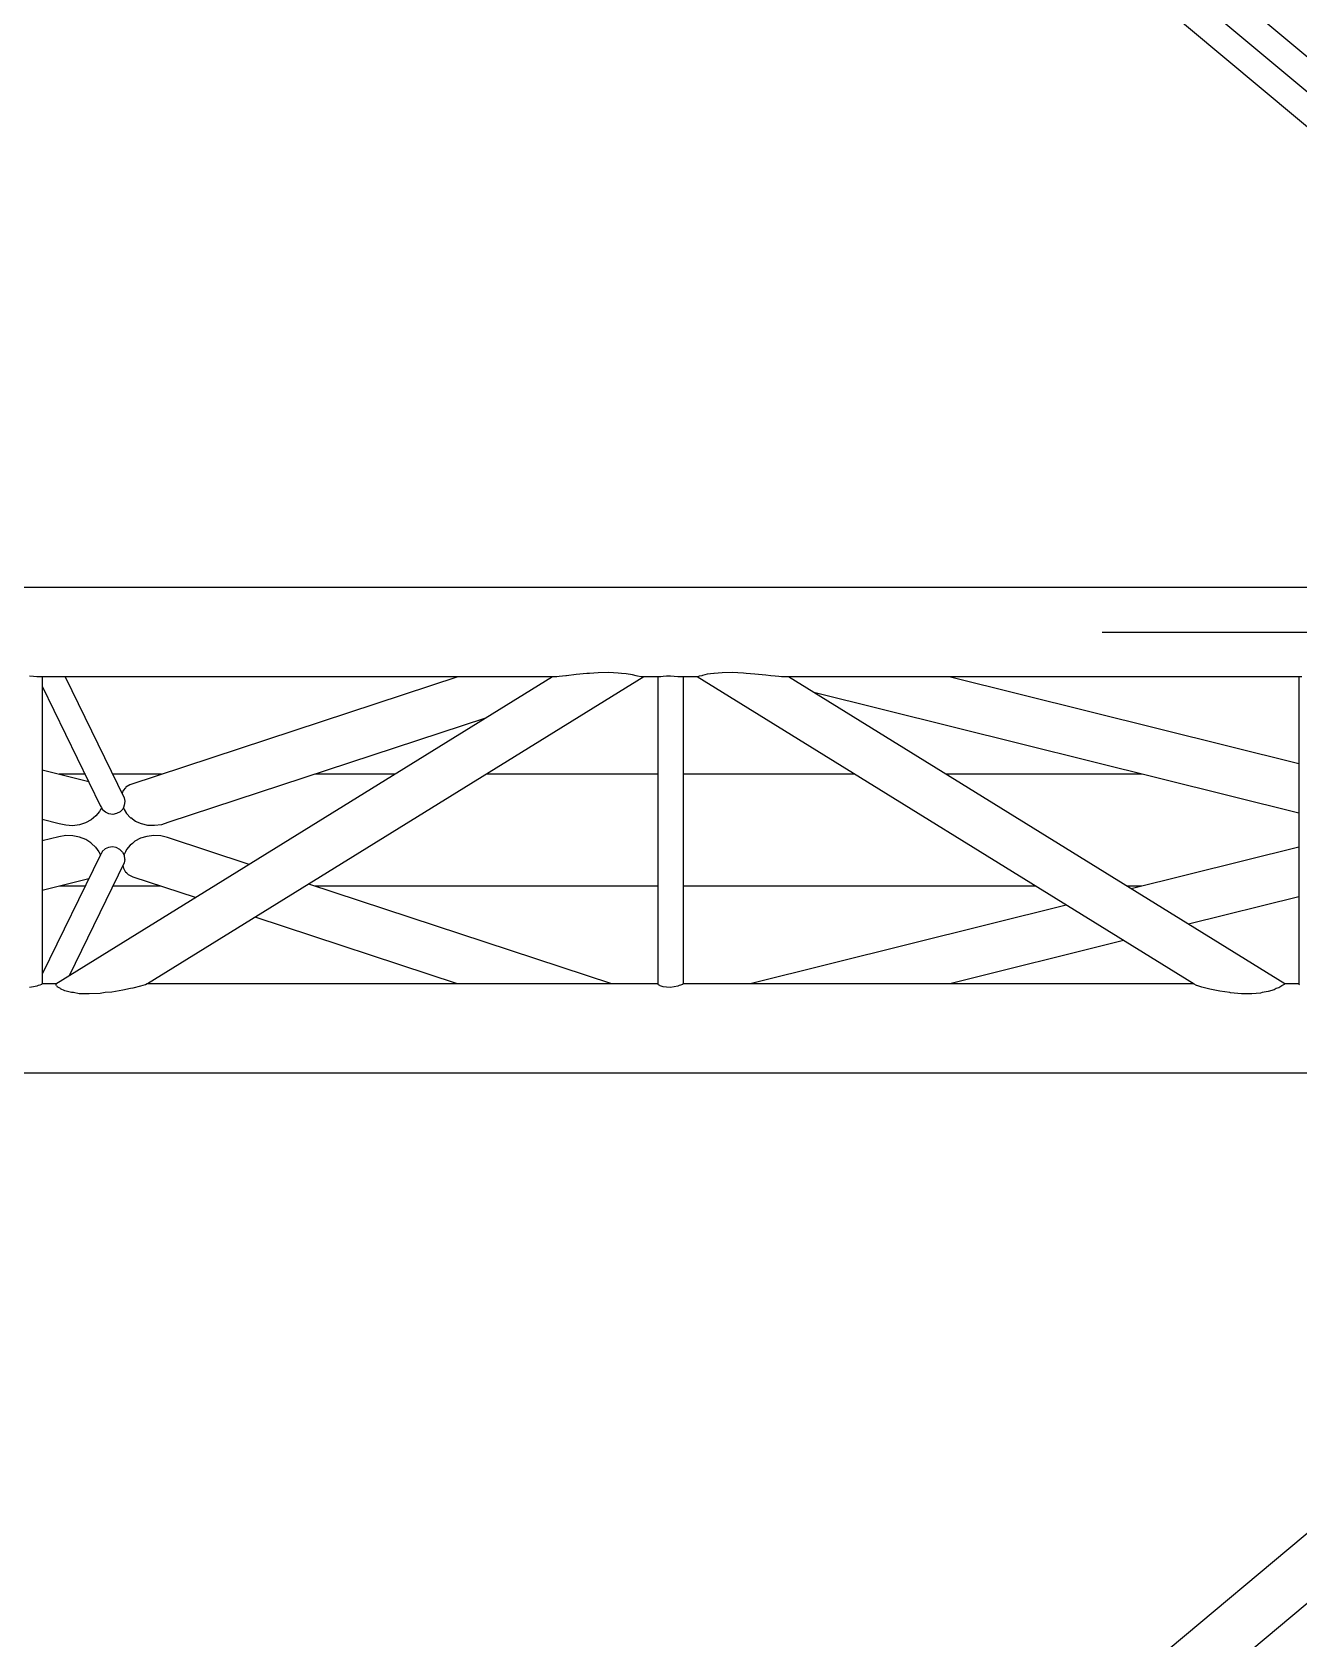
# Model space of a CAD drawing. Header units: millimetres. Extents: x 150209.93 to 150215.05, y 136675.65 to 136679.93.
# Drawn here: x 150211.1219 to 150211.2369, y 136676.7373 to 136676.8832 of the extents above; entities that cross this region are included whole.
import ezdxf

# ---------------------------------------------------------------- set-up
doc = ezdxf.new("R2010")
doc.units = ezdxf.units.MM
doc.header["$LTSCALE"] = 0.25
doc.linetypes.add('CENTER', pattern=[50.8, 31.75, -6.35, 6.35, -6.35])
doc.linetypes.add('XKITLINE00', pattern=[0])

# ---------------------------------------------------------------- blocks, each defined once
blk = doc.blocks.new('çatıı')
at = {"color": 8, "linetype": 'CENTER'}
for p, q in [((11840, 5990.27), (10096.38, 7450.27)), ((10454.1, 5990.27), (11840, 5990.27)), ((10096.38, 4350.27), (11840, 5810.27))]:
    blk.add_line(p, q, dxfattribs=at)
at = {"color": 8, "linetype": 'XKITLINE00'}
for p, q in [((11763.8, 6069.97), (10987.16, 6720.27)), ((11763.8, 6038.19), (10968.19, 6704.39)), ((11718.61, 6010.57), (10454.1, 6010.57)), ((10968.79, 5970.13), (10967.03, 5970.2)), ((10970.38, 5969.99), (10968.79, 5970.13)), ((10970.97, 5969.9), (10970.38, 5969.99)), ((11206.42, 5969.97), (10970.48, 5969.97)), ((10971.32, 5969.94), (10970.87, 5969.92)), ((10971.64, 5969.93), (10970.97, 5969.9)), ((10971.81, 5969.97), (10971.32, 5969.94)), ((10972.23, 5969.97), (10971.64, 5969.93)), ((10972.73, 5969.97), (10972.73, 5830.54)), ((11204.46, 5969.97), (10978.87, 5830.43)), ((10983.24, 5969.97), (11010.03, 5915.07)), ((11161.48, 5969.97), (11012.48, 5920.95)), ((11245.95, 5969.97), (11020.52, 5830.53)), ((11205.28, 5969.93), (11204.91, 5969.97)), ((11205.84, 5969.9), (11205.28, 5969.93)), ((11207.48, 5970.12), (11205.84, 5969.9)), ((11206.14, 5969.94), (11205.86, 5969.97)), ((11210.5, 5970.38), (11207.48, 5970.12)), ((11210.78, 5970.43), (11210.5, 5970.38)), ((11215.25, 5970.99), (11210.78, 5970.43)), ((11220.05, 5971.41), (11215.25, 5970.99)), ((11221.22, 5971.46), (11220.05, 5971.41)), ((11225.17, 5971.78), (11221.22, 5971.46)), ((11230, 5971.89), (11225.17, 5971.78)), ((11234.24, 5971.68), (11230, 5971.89)), ((11235.72, 5971.46), (11234.24, 5971.68)), ((11237.87, 5971.29), (11235.72, 5971.46)), ((11240.85, 5970.83), (11237.87, 5971.29)), ((11242.38, 5970.38), (11240.85, 5970.83)), ((11243.04, 5970.32), (11242.38, 5970.38)), ((11244.7, 5970.02), (11243.04, 5970.32)), ((11244.94, 5969.9), (11244.7, 5970.02)), ((11253.67, 5969.97), (11244.79, 5969.97)), ((11244.84, 5969.96), (11244.82, 5969.96)), ((11245.78, 5969.96), (11244.94, 5969.9)), ((11252.32, 5969.97), (11252.32, 5830.37)), ((11252.6, 5969.94), (11252.47, 5969.97)), ((11253.24, 5969.9), (11252.6, 5969.94)), ((11252.98, 5969.95), (11252.88, 5969.97)), ((11253.34, 5969.92), (11252.98, 5969.95)), ((11253.41, 5969.94), (11253.24, 5969.9)), ((11254.67, 5970.1), (11253.41, 5969.94)), ((11256.26, 5970.18), (11254.67, 5970.1)), ((11258.02, 5970.19), (11256.26, 5970.18)), ((11259.78, 5970.13), (11258.02, 5970.19)), ((11261.37, 5969.99), (11259.78, 5970.13)), ((11261.96, 5969.9), (11261.37, 5969.99)), ((11270.62, 5969.97), (11261.47, 5969.97)), ((11262.31, 5969.94), (11261.85, 5969.92)), ((11262.63, 5969.93), (11261.96, 5969.9)), ((11262.8, 5969.97), (11262.31, 5969.94)), ((11263.22, 5969.97), (11262.63, 5969.93)), ((11263.72, 5969.97), (11263.72, 5830.54)), ((11495.87, 5830.31), (11270.09, 5969.97)), ((11270.34, 5969.91), (11270.13, 5969.97)), ((11270.46, 5969.9), (11270.34, 5969.91)), ((11271.07, 5970.18), (11270.46, 5969.9)), ((11272.29, 5970.38), (11271.07, 5970.18)), ((11272.6, 5970.57), (11272.29, 5970.38)), ((11274.75, 5971.1), (11272.6, 5970.57)), ((11277.77, 5971.46), (11274.75, 5971.1)), ((11277.86, 5971.48), (11277.77, 5971.46)), ((11281.56, 5971.83), (11277.86, 5971.48)), ((11286.07, 5971.86), (11281.56, 5971.83)), ((11291.18, 5971.59), (11286.07, 5971.86)), ((11292.4, 5971.46), (11291.18, 5971.59)), ((11296.32, 5971.2), (11292.4, 5971.46)), ((11301.26, 5970.7), (11296.32, 5971.2)), ((11303.61, 5970.38), (11301.26, 5970.7)), ((11305.55, 5970.25), (11303.61, 5970.38)), ((11308.83, 5969.95), (11305.55, 5970.25)), ((11544.66, 5969.97), (11308.52, 5969.97)), ((11309.18, 5969.9), (11308.83, 5969.95)), ((11309.65, 5969.97), (11308.91, 5969.94)), ((11310.61, 5969.97), (11309.18, 5969.9)), ((11536.98, 5830.55), (11311.58, 5969.97)), ((11543.31, 5930.45), (11384.63, 5969.97)), ((11543.31, 5969.97), (11543.31, 5830.37)), ((10972.73, 5965.69), (10999.29, 5911.27)), ((11543.31, 5907.99), (11323.15, 5962.82)), ((11174.1, 5951.2), (11029.85, 5903.73)), ((10993.97, 5922.33), (10972.73, 5927.62)), ((10992.33, 5925.67), (10980.52, 5925.67)), ((11026.85, 5925.67), (11004.85, 5925.67)), ((11132.84, 5925.67), (11096.47, 5925.67)), ((11252.32, 5925.67), (11174.33, 5925.67)), ((11341.71, 5925.67), (11263.72, 5925.67)), ((11472.29, 5925.67), (11383.2, 5925.67)), ((11009.48, 5918.3), (11009.04, 5917.09)), ((11010.5, 5919.48), (11009.48, 5918.3)), ((11010.75, 5919.82), (11010.5, 5919.48)), ((11012.48, 5920.95), (11010.75, 5919.82)), ((10999.24, 5911.53), (10999.29, 5911.27)), ((10999.29, 5911.27), (10999.61, 5910.67)), ((10999.76, 5910.46), (10999.29, 5909.77)), ((10999.61, 5910.67), (10999.81, 5910.29)), ((10999.83, 5910.32), (10999.81, 5910.29)), ((11009.67, 5910.68), (11009.54, 5910.23)), ((11009.59, 5910.41), (11009.77, 5909.97)), ((11010.03, 5911.69), (11009.67, 5910.68)), ((11010.03, 5915.07), (11010.24, 5913.53)), ((11010.21, 5913.35), (11010.03, 5911.69)), ((11010.24, 5913.53), (11010.21, 5913.35)), ((10980.47, 5903.22), (10972.73, 5905.15)), ((10983.47, 5902.52), (10980.47, 5903.22)), ((10992.45, 5903.63), (10989.61, 5902.73)), ((10994.94, 5905.01), (10992.45, 5903.63)), ((10995.99, 5905.95), (10994.94, 5905.01)), ((10997.07, 5906.77), (10995.99, 5905.95)), ((10998.81, 5908.81), (10997.07, 5906.77)), ((10999.29, 5909.77), (10998.81, 5908.81)), ((10999.81, 5910.29), (11000.09, 5909.77)), ((11001.43, 5908.43), (11000.18, 5909.6)), ((11003.01, 5907.71), (11001.43, 5908.43)), ((11004.76, 5907.5), (11003.01, 5907.71)), ((11006.51, 5907.82), (11004.76, 5907.5)), ((11008.09, 5908.64), (11006.51, 5907.82)), ((11009.22, 5909.77), (11008.09, 5908.64)), ((11009.35, 5909.89), (11009.22, 5909.77)), ((11009.54, 5910.23), (11009.35, 5909.89)), ((11009.77, 5909.97), (11009.91, 5909.77)), ((11009.91, 5909.77), (11011.06, 5907.82)), ((11011.06, 5907.82), (11012.9, 5905.95)), ((11012.9, 5905.95), (11012.93, 5905.91)), ((11015.14, 5904.3), (11012.93, 5905.91)), ((11017.78, 5903.14), (11015.14, 5904.3)), ((11020.72, 5902.48), (11017.78, 5903.14)), ((11029.85, 5903.73), (11026.91, 5902.78)), ((11029.95, 5903.78), (11029.85, 5903.73)), ((10980.34, 5897.35), (10972.73, 5895.45)), ((10983.49, 5897.82), (10980.34, 5897.35)), ((10986.56, 5902.35), (10983.47, 5902.52)), ((10986.67, 5897.76), (10983.49, 5897.82)), ((10989.61, 5902.73), (10986.56, 5902.35)), ((10989.73, 5897.16), (10986.67, 5897.76)), ((10992.52, 5896.05), (10989.73, 5897.16)), ((10994.88, 5894.49), (10992.52, 5896.05)), ((11017.36, 5896.62), (11014.85, 5895.26)), ((11020.25, 5897.5), (11017.36, 5896.62)), ((11023.36, 5897.86), (11020.25, 5897.5)), ((11023.81, 5902.36), (11020.72, 5902.48)), ((11026.54, 5897.67), (11023.36, 5897.86)), ((11026.91, 5902.78), (11023.81, 5902.36)), ((11029.64, 5896.95), (11026.54, 5897.67)), ((11066.69, 5884.76), (11029.64, 5896.95)), ((10999.23, 5889.15), (10972.73, 5834.85)), ((10994.88, 5894.49), (10995.12, 5894.24)), ((10996.96, 5892.61), (10995.12, 5894.24)), ((10996.96, 5892.61), (10998.5, 5890.48)), ((10998.5, 5890.48), (10998.52, 5890.44)), ((10998.52, 5890.44), (10999.27, 5889.1)), ((10999.23, 5889.15), (10999.18, 5888.91)), ((10999.32, 5889.33), (10999.23, 5889.15)), ((10999.92, 5890.44), (10999.32, 5889.33)), ((10999.32, 5889.33), (10999.35, 5889.26)), ((11001.26, 5891.79), (11000.02, 5890.62)), ((11002.84, 5892.51), (11001.26, 5891.79)), ((11004.59, 5892.72), (11002.84, 5892.51)), ((11006.34, 5892.4), (11004.59, 5892.72)), ((11007.92, 5891.59), (11006.34, 5892.4)), ((11009.09, 5890.44), (11007.92, 5891.59)), ((11009.19, 5890.35), (11009.09, 5890.44)), ((11009.19, 5890.35), (11009.83, 5889.22)), ((11009.83, 5889.22), (11009.99, 5888.79)), ((11009.94, 5889.3), (11009.88, 5889.09)), ((11010.62, 5890.44), (11009.94, 5889.3)), ((11009.99, 5888.79), (11010.17, 5887.12)), ((11011.09, 5891.49), (11010.62, 5890.44)), ((11012.75, 5893.51), (11011.09, 5891.49)), ((11013.7, 5894.24), (11012.75, 5893.51)), ((11014.85, 5895.26), (11013.7, 5894.24)), ((11543.31, 5892.61), (11467.26, 5873.67)), ((11009.99, 5885.41), (10985.02, 5834.23)), ((11009.38, 5884.16), (11009.52, 5883.65)), ((11009.52, 5883.65), (11009.59, 5882.98)), ((11009.59, 5882.98), (11010.54, 5881.31)), ((11010.2, 5886.95), (11009.99, 5885.41)), ((11010.17, 5887.12), (11010.2, 5886.95)), ((11011.1, 5880.83), (11010.54, 5881.31)), ((10993.94, 5878.16), (10972.73, 5872.88)), ((10992.33, 5874.87), (10980.73, 5874.87)), ((11026.66, 5874.87), (11004.85, 5874.87)), ((11011.98, 5879.99), (11011.1, 5880.83)), ((11014, 5879.04), (11011.98, 5879.99)), ((11042.37, 5869.71), (11014, 5879.04)), ((11231.36, 5830.57), (11093.78, 5875.84)), ((11252.32, 5874.87), (11096.73, 5874.87)), ((11423.83, 5874.87), (11263.72, 5874.87)), ((11472.09, 5874.87), (11465.32, 5874.87)), ((11543.31, 5870.04), (11493.27, 5857.58)), ((11161.29, 5830.57), (11069.45, 5860.8)), ((11437.68, 5866.31), (11294.22, 5830.57)), ((11463.69, 5850.22), (11384.83, 5830.57)), ((10972.45, 5830.27), (10971.64, 5829.92)), ((10972.63, 5830.51), (10972.45, 5830.27)), ((10972.73, 5830.54), (10972.63, 5830.51)), ((10979.1, 5830.57), (10972.73, 5830.57)), ((10978.87, 5830.43), (10978.94, 5829.91)), ((11019.64, 5830.07), (11018.39, 5829.76)), ((11020.47, 5830.51), (11019.64, 5830.07)), ((11020.52, 5830.53), (11020.47, 5830.51)), ((11252.32, 5830.57), (11020.59, 5830.57)), ((11252.32, 5830.37), (11252.6, 5830.01)), ((11263.44, 5830.27), (11262.63, 5829.92)), ((11263.62, 5830.51), (11263.44, 5830.27)), ((11263.72, 5830.54), (11263.62, 5830.51)), ((11495.45, 5830.57), (11263.72, 5830.57)), ((11496.84, 5829.8), (11495.87, 5830.31)), ((11536.66, 5830.19), (11535.74, 5829.76)), ((11536.69, 5830.51), (11536.66, 5830.19)), ((11536.98, 5830.55), (11536.69, 5830.51)), ((11543.31, 5830.57), (11536.94, 5830.57)), ((11543.31, 5830.37), (11543.59, 5830.01)), ((10968.79, 5829.12), (10967.03, 5828.93)), ((10970.38, 5829.5), (10968.79, 5829.12)), ((10970.98, 5829.76), (10970.38, 5829.5)), ((10971.64, 5829.92), (10970.98, 5829.76)), ((10979.29, 5829.76), (10978.94, 5829.91)), ((10979.29, 5829.76), (10979.6, 5829.15)), ((10981, 5828.41), (10979.6, 5829.15)), ((10981, 5828.41), (10981.06, 5828.33)), ((10983.02, 5827.34), (10981.06, 5828.33)), ((10985.99, 5826.62), (10983.02, 5827.34)), ((10986.9, 5826.52), (10985.99, 5826.62)), ((10989.6, 5826.06), (10986.9, 5826.52)), ((10994.01, 5825.91), (10989.6, 5826.06)), ((10999.06, 5826.2), (10994.01, 5825.91)), ((11001.4, 5826.52), (10999.06, 5826.2)), ((11004.31, 5826.81), (11001.4, 5826.52)), ((11009.35, 5827.62), (11004.31, 5826.81)), ((11012.87, 5828.41), (11009.35, 5827.62)), ((11013.92, 5828.59), (11012.87, 5828.41)), ((11017.41, 5829.42), (11013.92, 5828.59)), ((11018.39, 5829.76), (11017.41, 5829.42)), ((11253.24, 5829.76), (11252.6, 5830.01)), ((11253.41, 5829.64), (11253.24, 5829.76)), ((11254.67, 5829.2), (11253.41, 5829.64)), ((11256.26, 5828.96), (11254.67, 5829.2)), ((11258.02, 5828.93), (11256.26, 5828.96)), ((11259.78, 5829.11), (11258.02, 5828.93)), ((11261.37, 5829.5), (11259.78, 5829.11)), ((11261.96, 5829.76), (11261.37, 5829.5)), ((11262.63, 5829.92), (11261.96, 5829.76)), ((11497.01, 5829.76), (11496.84, 5829.8)), ((11499.37, 5828.96), (11497.01, 5829.76)), ((11501.79, 5828.41), (11499.37, 5828.96)), ((11502.94, 5828.08), (11501.79, 5828.41)), ((11507.45, 5827.15), (11502.94, 5828.08)), ((11512.09, 5826.52), (11507.45, 5827.15)), ((11512.26, 5826.48), (11512.09, 5826.52)), ((11517.33, 5825.99), (11512.26, 5826.48)), ((11521.99, 5825.93), (11517.33, 5825.99)), ((11526.01, 5826.33), (11521.99, 5825.93)), ((11526.73, 5826.52), (11526.01, 5826.33)), ((11529.48, 5826.97), (11526.73, 5826.52)), ((11532.21, 5827.84), (11529.48, 5826.97)), ((11533.12, 5828.41), (11532.21, 5827.84)), ((11534.27, 5828.77), (11533.12, 5828.41)), ((11535.68, 5829.62), (11534.27, 5828.77)), ((11535.74, 5829.76), (11535.68, 5829.62)), ((11718.61, 5789.97), (10454.11, 5789.97)), ((11763.8, 5762.36), (10108.5, 4376.31)), ((11763.8, 5730.58), (10139.3, 4370.33))]:
    blk.add_line(p, q, dxfattribs=at)

msp = doc.modelspace()

# ---------------------------------------------------------------- block references
at = {"xscale": 0.0002000170049888334, "yscale": 0.0002000170049888334, "zscale": 0.0002000170049888334}
msp.add_blockref('çatıı', (150208.92807, 136675.63059), dxfattribs=at)

doc.saveas('drawing.dxf')
